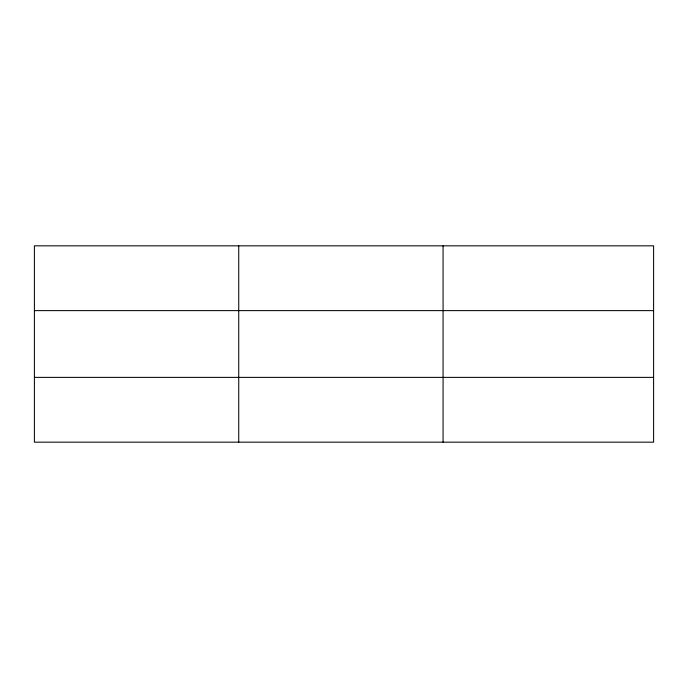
<?xml version="1.0" encoding="UTF-8"?>
<svg xmlns="http://www.w3.org/2000/svg" width="688" height="688" viewBox="0 0 688 688"><rect width="100%" height="100%" fill="white"/><g stroke="black" fill="none" stroke-linecap="round" stroke-linejoin="round"><path stroke-width="1.03" d="M238.736 245.831L238.736 442.169M443.072 245.831L443.072 442.169M653.6 377.377L653.6 442.169L34.4 442.169L34.4 245.831L653.6 245.831L653.6 377.377L34.4 377.377M34.4 310.623L653.6 310.623"/></g></svg>
